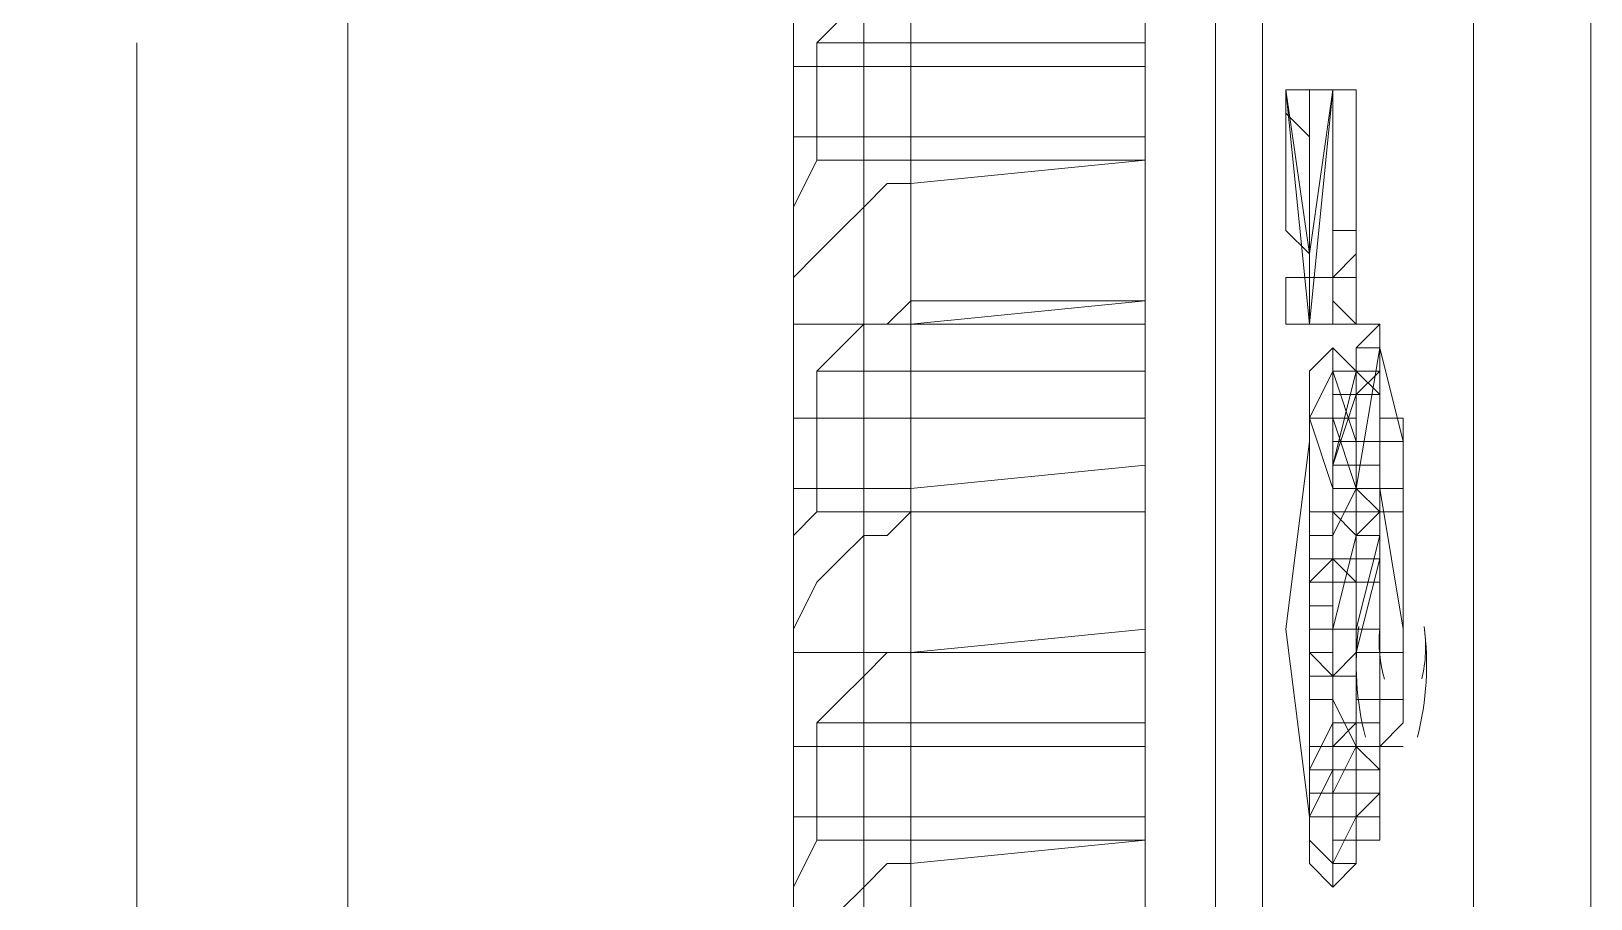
# Model space of a CAD drawing. Header units: millimetres. Extents: x -305 to 1353, y -289 to 1176.
# Drawn here: x 291.553 to 295.287, y 985.348 to 987.425 of the extents above; entities that cross this region are included whole.
import ezdxf

# ---------------------------------------------------------------- set-up
doc = ezdxf.new("R2010")
doc.units = ezdxf.units.MM
doc.header["$MEASUREMENT"] = 0
doc.layers.add('PDF_0', color=7, linetype='Continuous')

msp = doc.modelspace()

# ---------------------------------------------------------------- linework, layer by layer
at = {"layer": 'PDF_0', "lineweight": 18}
for points in [[(276.3621, 987.3973), (276.3621, 981.9501), (276.3621, 981.8939), (276.9237, 981.8939), (276.9237, 981.9501), (276.9237, 983.4102), (291.5245, 983.4102), (291.5245, 981.9501), (291.5245, 981.8939), (293.6585, 981.8939), (293.6585, 981.9501), (293.6585, 1034.6817), (293.6585, 1034.7378), (291.5245, 1034.7378), (291.5245, 1034.6817), (291.5245, 1033.1654), (276.9237, 1033.1654), (276.9237, 1034.6255), (276.9237, 1034.7378), (276.3621, 1034.7378), (276.3621, 1034.6255), (276.3621, 1029.1782)], [(294.6132, 1032.2107), (294.557, 1032.1546), (294.5009, 1031.9299), (294.5009, 1031.2561), (294.5009, 983.2417), (294.557, 982.624), (294.557, 982.3993), (294.6132, 982.3432), (295.2871, 982.3993), (295.2871, 983.6348), (295.2871, 984.5895), (295.2871, 984.7579), (295.2871, 985.0387), (295.2871, 985.151), (295.2871, 985.0387), (295.2871, 984.7579), (295.2871, 984.9826), (295.2871, 985.0387)], [(294.5009, 1031.2561), (294.3885, 1031.2561), (294.3885, 983.2417), (294.5009, 983.2417)], [(295.2871, 985.0949), (295.2871, 985.151), (295.2871, 987.7343)], [(293.6585, 987.1727), (294.2201, 987.1727), (294.2201, 986.7796), (293.6585, 986.7234)], [(294.2201, 987.1165), (293.6585, 987.1165)], [(294.8378, 985.9934), (294.8378, 986.3303), (294.7816, 986.3303), (294.8378, 986.3303), (294.8378, 986.2742), (294.7816, 986.2742), (294.7816, 986.3303), (294.8378, 986.3303), (294.8378, 986.4988), (294.8378, 986.4427), (294.7816, 986.6673), (294.7816, 986.7234), (294.7816, 986.6673), (294.7255, 986.6673), (294.7816, 986.7234), (294.7255, 986.6673), (294.7255, 986.3303), (294.7255, 986.2742), (294.7255, 986.218), (294.6693, 985.9934), (294.6693, 985.8249), (294.7255, 985.7126), (294.7816, 985.7126), (294.8378, 985.7126)], [(294.7816, 986.7234), (294.7816, 986.7234)], [(294.7816, 986.6673), (294.7816, 986.7234), (294.7816, 986.6673)], [(294.7816, 986.6673), (294.7255, 986.3303), (294.7816, 986.2742), (294.7255, 986.2742), (294.7816, 986.2742), (294.7816, 986.555), (294.7816, 986.6111), (294.7816, 986.555), (294.7816, 986.3865), (294.7816, 986.3303)], [(294.7255, 986.6111), (294.7255, 986.555), (294.7816, 986.6111)], [(294.7816, 986.555), (294.7816, 986.6111), (294.7816, 986.555)], [(293.6585, 986.3303), (294.2201, 986.3865), (294.2201, 985.9372), (293.6585, 985.9372)], [(294.7816, 986.3865), (294.7816, 986.3865)], [(294.7816, 986.3303), (294.7816, 986.3303)], [(294.2201, 986.2742), (293.6585, 986.2742)], [(294.7816, 986.1057), (294.7816, 986.2742), (294.7255, 986.218), (294.7255, 985.9934), (294.6693, 985.9934), (294.6693, 985.8249), (294.7255, 985.7126)], [(294.7255, 986.2742), (294.7255, 986.2742)], [(294.8378, 986.2742), (294.8378, 985.9372), (294.7816, 985.9372), (294.7816, 985.8249), (294.7816, 985.7126), (294.7816, 985.6003)], [(294.7255, 986.218), (294.7255, 986.218)], [(294.7255, 986.218), (294.7255, 986.218)], [(294.7816, 986.218), (294.7816, 986.218)], [(294.7816, 985.9934), (294.7816, 985.9934)], [(294.8378, 985.8249), (294.7816, 985.8249), (294.7816, 985.9372), (294.7816, 985.7688), (294.7816, 985.6003), (294.7816, 985.7126)], [(294.7816, 985.9372), (294.7816, 985.9372)], [(294.7816, 985.9372), (294.7816, 985.9372)], [(294.7255, 985.8249), (294.7816, 985.8249)], [(294.7816, 985.7688), (294.7816, 985.7688)], [(294.7816, 985.6003), (294.7816, 985.6003)], [(293.6585, 985.5441), (294.2201, 985.5441), (294.2201, 985.151), (293.6585, 985.0949)], [(294.2201, 985.488), (293.6585, 985.488)]]:
    msp.add_lwpolyline(points, dxfattribs=at)
at = {"layer": 'PDF_0', "lineweight": 0}
for points in [[(295.0063, 985.2072), (295.0063, 993.8554)], [(294.2201, 992.6761), (294.2201, 983.2417)], [(293.3777, 992.5638), (293.3777, 982.5117), (291.8053, 982.4555)], [(293.5462, 992.4515), (293.5462, 982.4555), (293.5462, 982.287), (293.5462, 982.2309), (291.8053, 982.1747), (293.6585, 982.1186)], [(292.3107, 992.283), (292.3107, 983.4663), (292.3107, 982.5678), (291.8053, 982.5117)], [(294.2201, 987.1165), (293.6585, 987.0604), (293.6023, 987.0604), (293.5462, 987.0042), (293.49, 986.9481), (293.4339, 986.8919), (293.3777, 986.8358), (293.3777, 986.7234), (293.3777, 986.8358), (293.3777, 986.9481), (293.3777, 987.0042), (293.4339, 987.1165), (293.4339, 987.3973), (293.49, 987.4535), (293.5462, 987.5096), (293.6023, 987.5658), (293.6585, 987.5658), (293.6585, 987.0604)], [(294.2201, 987.5658), (294.2201, 987.5096), (294.2201, 987.3412), (294.2201, 987.1727)], [(293.3777, 987.5096), (293.3777, 987.3412)], [(291.8053, 987.3973), (291.8053, 982.1747)], [(294.2201, 987.3973), (293.4339, 987.3973)], [(293.6585, 987.1727), (293.3777, 987.1727), (293.3777, 987.2289), (293.3777, 987.3412), (294.2201, 987.3412)], [(294.7255, 986.8358), (294.7255, 986.9481), (294.6693, 986.9481), (294.6693, 986.8358), (294.7255, 986.8919), (294.7255, 987.0042), (294.7255, 986.8358), (294.7255, 986.7234), (294.6693, 986.7234), (294.6693, 986.8358), (294.6132, 986.8358), (294.6132, 986.7234), (294.557, 987.285), (294.557, 987.2289), (294.557, 987.1165), (294.557, 987.0604), (294.557, 987.0042), (294.557, 986.9481), (294.6132, 986.8919), (294.6132, 986.7796), (294.6132, 986.7234), (294.6132, 986.7796), (294.6132, 986.8919), (294.6132, 986.9481), (294.6132, 987.0042), (294.6132, 987.0604), (294.6132, 987.1165), (294.6132, 987.2289), (294.6132, 987.285), (294.6132, 987.2289), (294.6132, 987.1727), (294.6132, 987.1165), (294.6132, 987.0604), (294.6132, 987.0042), (294.6132, 986.9481), (294.6132, 986.8919), (294.6132, 986.9481), (294.6132, 987.0042), (294.6132, 987.0604), (294.6132, 987.1165), (294.6132, 987.1727), (294.557, 987.2289), (294.557, 987.285)], [(294.557, 987.285), (294.557, 987.285)], [(294.6132, 987.285), (294.6132, 986.7234)], [(294.6132, 987.285), (294.6132, 987.285)], [(294.6132, 986.8919), (294.6132, 987.285)], [(294.6693, 987.285), (294.6132, 986.8919)], [(294.6132, 986.7234), (294.6693, 987.285)], [(294.7255, 987.285), (294.6693, 987.285), (294.6693, 987.0042), (294.6693, 986.7796), (294.6693, 986.7234), (294.7255, 986.7234), (294.7255, 986.8358), (294.7255, 987.0042), (294.7255, 986.8358), (294.7255, 986.8919), (294.7255, 987.0042), (294.7255, 986.8919), (294.7255, 987.0042), (294.7255, 986.8358), (294.7255, 986.9481), (294.7255, 987.285), (294.7255, 987.0042), (294.7255, 987.285), (294.6693, 987.285), (294.6132, 987.285), (294.6132, 986.7234), (294.6132, 986.8358), (294.6693, 986.8358), (294.6693, 986.7234), (294.7255, 986.7234), (294.7255, 986.8358), (294.7255, 986.7234), (294.7816, 986.7234)], [(294.6132, 987.285), (294.6132, 987.285)], [(294.6693, 987.285), (294.6693, 987.285)], [(294.6693, 987.285), (294.6693, 987.0042)], [(294.6693, 987.285), (294.6693, 987.285)], [(294.6693, 986.9481), (294.6693, 987.285)], [(294.6693, 987.285), (294.6693, 987.285)], [(294.7255, 987.285), (294.7255, 987.0042)], [(294.7255, 987.285), (294.7255, 987.285)], [(294.7255, 987.0042), (294.7255, 987.285)], [(294.7255, 987.285), (294.7255, 987.285)], [(294.7255, 987.285), (294.7255, 987.285)], [(293.6585, 987.1165), (293.4339, 987.1165)], [(294.6693, 987.0042), (294.6693, 986.7796), (294.7255, 986.7234)], [(294.6693, 986.7234), (294.6693, 986.7796), (294.6693, 987.0042), (294.6693, 986.7796), (294.6693, 986.7234), (294.7255, 986.7234), (294.7255, 986.8358)], [(294.6693, 987.0042), (294.6693, 987.0042)], [(294.6693, 987.0042), (294.6693, 986.7796), (294.7255, 986.7234)], [(294.7255, 987.0042), (294.7255, 986.8919)], [(294.7255, 986.8358), (294.7255, 987.0042)], [(294.7255, 987.0042), (294.7255, 987.0042)], [(294.6693, 986.8358), (294.6693, 986.9481)], [(294.6693, 986.8358), (294.6693, 986.9481)], [(294.6132, 986.8919), (294.6132, 986.8919)], [(294.7255, 986.8919), (294.6693, 986.8358)], [(294.7255, 986.8919), (294.6693, 986.8358)], [(294.7255, 986.8919), (294.7255, 986.8358)], [(294.557, 986.8358), (294.557, 986.8358)], [(294.557, 986.8358), (294.557, 986.7234)], [(294.6132, 986.8358), (294.6132, 986.8358)], [(294.7255, 986.8358), (294.6693, 986.8358)], [(293.6585, 986.3303), (293.3777, 986.3303), (293.3777, 986.4427), (293.3777, 986.4988), (293.3777, 986.7234), (294.2201, 986.7234), (294.2201, 986.7796), (293.6585, 986.7796), (293.6023, 986.7234), (293.5462, 986.7234), (293.49, 986.6673), (293.4339, 986.6111), (294.2201, 986.6111)], [(293.6585, 986.7796), (293.6585, 986.2742), (293.4339, 986.2742), (293.3777, 986.218), (293.3777, 986.1057), (293.3777, 986.0496), (293.3777, 985.9372), (294.2201, 985.9372), (294.2201, 985.7126), (294.2201, 985.5441)], [(294.2201, 986.7234), (294.2201, 986.4988), (293.3777, 986.4988)], [(293.6585, 986.7234), (293.3777, 986.7234)], [(294.557, 986.7234), (294.557, 986.7234)], [(294.6132, 986.7234), (294.6132, 986.7234)], [(294.6132, 986.7234), (294.6132, 986.7234)], [(294.6132, 986.7234), (294.6132, 986.7234)], [(294.6693, 986.7234), (294.6693, 986.7234)], [(294.7816, 986.4427), (294.7816, 986.6673), (294.7816, 986.7234), (294.7816, 986.6673)], [(294.6693, 986.6673), (294.6693, 986.6673)], [(293.4339, 986.2742), (293.4339, 986.6111)], [(294.7255, 986.6111), (294.6693, 986.3865)], [(294.6693, 986.6111), (294.6693, 986.6111)], [(294.6693, 986.1619), (294.7255, 986.1619), (294.7255, 985.9934), (294.7255, 986.0496), (294.7255, 986.1057), (294.7816, 986.1057), (294.7816, 986.1619), (294.7816, 986.218), (294.7816, 986.2742), (294.7816, 986.3303), (294.7816, 986.3865), (294.7816, 986.555), (294.7816, 986.6111), (294.7255, 986.6111)], [(294.7255, 986.6111), (294.7255, 986.6111)], [(294.7255, 986.555), (294.7255, 986.6111)], [(294.7255, 986.555), (294.7255, 986.6111)], [(294.7255, 986.6111), (294.7255, 986.6111)], [(294.7816, 986.555), (294.7255, 986.6111)], [(294.6693, 986.4988), (294.6693, 986.555)], [(294.6693, 986.3303), (294.6693, 986.4988), (294.6693, 986.555)], [(294.6693, 986.555), (294.6693, 986.555)], [(294.6693, 986.555), (294.6693, 986.555)], [(294.6693, 986.4427), (294.6693, 986.555)], [(294.7255, 986.555), (294.6693, 986.555)], [(294.7255, 986.555), (294.6693, 986.555)], [(294.7255, 986.555), (294.7255, 986.4988)], [(294.7255, 986.555), (294.7255, 986.555)], [(294.7255, 986.555), (294.7255, 986.555)], [(294.7255, 986.2742), (294.7255, 986.555)], [(294.7255, 986.555), (294.7255, 986.555)], [(294.7816, 986.555), (294.7255, 986.555)], [(294.7816, 986.555), (294.7816, 986.555)], [(294.2201, 986.4988), (294.2201, 986.3865)], [(294.7255, 985.7126), (294.7816, 985.7126), (294.7255, 985.7126), (294.6693, 985.7126), (294.6132, 985.7126), (294.6132, 985.9372), (294.6693, 985.9372), (294.6693, 986.0496), (294.6693, 986.1057), (294.6693, 986.0496), (294.6693, 986.1057), (294.6132, 986.1057), (294.6693, 986.1057), (294.7255, 986.1057), (294.7255, 986.1619), (294.7255, 986.2742), (294.7255, 986.218), (294.7255, 986.1619), (294.7255, 986.218), (294.7816, 986.218), (294.7816, 986.1619), (294.7816, 986.2742), (294.7255, 986.2742), (294.7255, 986.218), (294.7816, 986.218), (294.7816, 986.2742), (294.7816, 986.3303), (294.7255, 986.3303), (294.7255, 986.4427), (294.7816, 986.4427), (294.7816, 986.4988)], [(294.6132, 986.4988), (294.6693, 986.3303)], [(294.6693, 986.4988), (294.6132, 986.4988)], [(294.6693, 986.4988), (294.6132, 986.4988)], [(294.6132, 986.4988), (294.6693, 986.3303)], [(294.6693, 986.3303), (294.6693, 986.4988)], [(294.7255, 986.3303), (294.6693, 986.4988)], [(294.7255, 986.4988), (294.6693, 986.4988)], [(294.6693, 986.4988), (294.6693, 986.4988)], [(294.8378, 986.4988), (294.7816, 986.4988), (294.7816, 986.3303), (294.7816, 986.2742), (294.7816, 986.1619), (294.7255, 986.1619), (294.7816, 986.1619), (294.7816, 986.1057), (294.7255, 986.1057), (294.7255, 986.0496), (294.7255, 985.9934), (294.7816, 985.9934), (294.7816, 985.9372), (294.7816, 985.8249), (294.7255, 985.8249), (294.7255, 985.7688), (294.7255, 985.7126), (294.7816, 985.7126), (294.7255, 985.7126), (294.7255, 985.7688), (294.7255, 985.8249)], [(294.6693, 986.3303), (294.7255, 986.3303), (294.6693, 986.3303), (294.6693, 986.4427), (294.7255, 986.4427), (294.7255, 986.3303), (294.6693, 986.3303), (294.6693, 986.2742), (294.6132, 986.2742), (294.6132, 986.218), (294.6132, 986.2742), (294.6132, 986.1619), (294.6132, 986.2742), (294.6693, 986.2742), (294.6693, 986.1619), (294.6693, 986.218), (294.6693, 986.2742), (294.6693, 986.218), (294.6693, 986.1619), (294.6693, 986.218), (294.6693, 986.2742), (294.6132, 986.2742), (294.6132, 986.218), (294.6693, 986.218), (294.6132, 986.218), (294.6693, 986.218), (294.6132, 986.218), (294.6132, 986.1619), (294.6693, 986.1619), (294.6132, 986.1619), (294.6693, 986.1619), (294.7255, 986.1057), (294.7255, 986.1619), (294.7255, 986.1057), (294.6693, 986.1619), (294.6693, 986.218), (294.6693, 986.2742), (294.6693, 986.3303), (294.7255, 986.3303), (294.7816, 986.3303), (294.7816, 986.2742), (294.7255, 986.2742), (294.7255, 986.218), (294.7255, 986.3303), (294.6693, 986.218), (294.6693, 986.1057), (294.6693, 985.9934), (294.6693, 985.8811), (294.6693, 985.7688), (294.6693, 985.7126), (294.7255, 985.7126), (294.7255, 985.7688), (294.7816, 985.7688)], [(294.6693, 986.3865), (294.6693, 986.4427)], [(294.8378, 986.4427), (294.7816, 986.4427), (294.7816, 986.2742), (294.7255, 986.2742), (294.7255, 986.3303)], [(294.7816, 986.4427), (294.7816, 986.4427)], [(294.7816, 986.4427), (294.7816, 986.4427)], [(294.6693, 986.3865), (294.6693, 986.3865)], [(294.6693, 986.3865), (294.6693, 986.3865)], [(294.6693, 986.3865), (294.6693, 986.3865)], [(294.6693, 986.3865), (294.6693, 986.3865)], [(294.6693, 986.3865), (294.6693, 986.3865)], [(294.7255, 986.3865), (294.7255, 986.2742), (294.6693, 986.2742)], [(294.7255, 986.1619), (294.7816, 986.1619), (294.7255, 986.1619), (294.7255, 986.1057), (294.6693, 986.1057), (294.6693, 986.2742), (294.7255, 986.218), (294.7816, 986.218), (294.7816, 986.2742), (294.7816, 986.218), (294.7816, 986.3303), (294.7816, 986.2742), (294.7816, 986.218), (294.7816, 986.2742), (294.7816, 986.3303), (294.7816, 986.3865), (294.7816, 986.3303), (294.7816, 986.2742), (294.7816, 986.218)], [(294.6693, 986.3865), (294.6693, 986.3865)], [(294.6693, 986.3865), (294.6693, 986.3865)], [(294.7255, 986.3865), (294.7255, 986.3865)], [(294.7255, 986.3865), (294.7255, 986.3865)], [(294.7255, 986.3865), (294.7255, 986.3865)], [(294.7255, 986.3865), (294.7255, 986.3865)], [(294.7255, 986.3865), (294.7255, 986.3865)], [(294.7255, 986.3865), (294.7255, 986.3865)], [(294.7255, 986.3303), (294.7816, 986.3303), (294.7816, 986.2742), (294.7816, 986.3303), (294.7816, 986.218), (294.7816, 986.2742), (294.7816, 986.3303), (294.7255, 986.3303), (294.7255, 986.2742), (294.7255, 986.3303), (294.6693, 986.3303), (294.6693, 986.2742), (294.7255, 986.2742), (294.7255, 986.1619), (294.7816, 986.1619), (294.7255, 986.1619), (294.7255, 986.1057), (294.7255, 986.2742), (294.7255, 986.218)], [(294.7255, 986.3303), (294.6693, 986.3303)], [(294.7255, 986.3303), (294.6693, 986.3303)], [(294.6693, 986.3303), (294.6693, 986.2742)], [(294.6693, 986.3303), (294.6693, 986.2742)], [(294.7255, 986.3303), (294.7255, 986.3303)], [(294.7816, 986.3303), (294.7816, 986.3303)], [(294.7816, 986.3303), (294.7816, 986.3303)], [(294.8378, 985.9934), (294.7816, 986.3303)], [(294.7816, 986.3303), (294.7816, 986.3303)], [(294.7816, 986.3303), (294.7816, 986.3303)], [(294.2201, 986.2742), (293.6585, 986.2742), (293.6023, 986.218), (293.5462, 986.218), (293.49, 986.1619), (293.4339, 986.1057), (293.3777, 985.9934), (293.3777, 985.9372)], [(294.7255, 986.1619), (294.7255, 986.1057), (294.6693, 986.1057), (294.6693, 986.2742), (294.6693, 986.1619), (294.6132, 986.1619), (294.6132, 986.218), (294.6132, 986.2742), (294.6132, 986.218), (294.6132, 986.2742), (294.6693, 986.2742), (294.6132, 986.2742), (294.6693, 986.2742), (294.6693, 986.218), (294.6693, 986.2742), (294.6693, 986.218), (294.6693, 986.1619), (294.6693, 986.218), (294.6693, 986.1057), (294.6693, 985.9934), (294.6693, 985.8811), (294.6693, 985.7688), (294.6693, 985.7126), (294.7255, 985.7126), (294.7816, 985.7126), (294.7255, 985.7126), (294.7255, 985.9372), (294.7255, 985.8249), (294.7816, 985.8249), (294.7255, 985.8249), (294.7816, 985.8249), (294.7816, 985.7126), (294.8378, 985.7688), (294.8378, 985.9372), (294.8378, 985.7688), (294.7816, 985.7126), (294.7816, 985.6565), (294.7816, 985.7126), (294.7816, 985.6003), (294.7816, 985.488), (294.7255, 985.488), (294.6693, 985.488), (294.7255, 985.488), (294.7255, 985.4318), (294.7255, 985.5441), (294.7255, 985.4318), (294.6693, 985.4318), (294.6693, 985.488), (294.6693, 985.4318), (294.7255, 985.4318), (294.6693, 985.4318), (294.7255, 985.4318), (294.7255, 985.488), (294.7255, 985.5441), (294.7255, 985.6003), (294.7255, 985.6565), (294.6693, 985.6565), (294.6693, 985.5441), (294.6693, 985.6003), (294.6693, 985.6565), (294.6693, 985.7688), (294.6693, 985.7126), (294.6693, 985.6565), (294.6693, 985.5441), (294.6693, 985.6565), (294.6693, 985.7126), (294.7255, 985.7688), (294.7255, 985.8249), (294.7255, 985.8811), (294.7255, 985.9372), (294.7255, 985.9934), (294.7255, 986.0496), (294.7255, 985.9934), (294.6693, 985.9934), (294.6132, 985.9934), (294.6132, 986.0496), (294.6132, 985.9934)], [(294.6132, 986.2742), (294.6132, 986.2742)], [(294.6132, 986.2742), (294.6132, 986.2742)], [(294.6132, 986.2742), (294.6132, 986.2742)], [(294.6693, 986.2742), (294.6693, 986.2742)], [(294.6693, 986.2742), (294.6693, 986.2742)], [(294.7255, 986.2742), (294.7255, 986.218)], [(294.7255, 986.218), (294.7255, 986.1619), (294.7255, 986.218), (294.7255, 986.2742), (294.7816, 986.2742), (294.7255, 986.2742)], [(294.7816, 985.9372), (294.7816, 986.2742)], [(294.7816, 986.2742), (294.7816, 986.218)], [(294.7816, 986.2742), (294.7816, 986.2742)], [(294.6132, 986.218), (294.6132, 986.218)], [(294.6132, 986.218), (294.6132, 986.1619)], [(294.6132, 986.1619), (294.6132, 986.218)], [(294.6132, 986.1619), (294.6132, 986.218)], [(294.6132, 986.218), (294.6132, 986.1619)], [(294.7255, 985.9934), (294.7816, 986.218)], [(294.7255, 985.9934), (294.7816, 986.218)], [(294.7816, 986.218), (294.7255, 986.218)], [(294.7816, 986.218), (294.7255, 986.218)], [(294.7816, 986.218), (294.7816, 986.218)], [(294.7816, 986.218), (294.7816, 986.218)], [(294.6132, 986.1619), (294.6132, 986.1619)], [(294.6132, 986.1619), (294.6132, 986.1619)], [(294.6132, 986.1619), (294.6132, 986.1619)], [(294.6693, 986.1619), (294.6693, 986.1619)], [(294.7255, 986.1057), (294.7255, 986.1619)], [(294.6132, 986.1057), (294.6132, 986.1057)], [(294.6132, 986.1057), (294.6132, 986.0496)], [(294.6132, 986.1057), (294.6132, 986.0496)], [(294.6693, 986.1057), (294.6132, 986.1057)], [(294.6132, 986.1057), (294.6132, 986.0496)], [(294.6693, 986.1057), (294.6693, 986.0496)], [(294.6693, 986.0496), (294.6693, 986.1057)], [(294.6693, 986.1057), (294.6693, 986.1057)], [(294.7255, 986.1057), (294.7255, 986.1057)], [(294.7255, 986.1057), (294.7255, 986.1057)], [(294.7255, 986.1057), (294.7255, 986.1057)], [(294.6132, 985.9372), (294.6132, 986.0496)], [(294.6132, 985.9934), (294.6132, 986.0496)], [(294.6132, 986.0496), (294.6132, 986.0496)], [(294.7255, 985.9934), (294.7255, 986.0496), (294.7255, 985.9372), (294.6693, 985.8811), (294.6693, 985.8249), (294.6132, 985.8249), (294.6132, 985.8811)], [(294.7816, 985.6003), (294.7816, 985.6565), (294.7255, 985.6565), (294.7255, 985.7126), (294.7255, 985.6565), (294.7255, 985.7126), (294.7255, 985.6565), (294.7255, 985.6003), (294.7816, 985.6003), (294.7255, 985.5441), (294.7255, 985.4318), (294.7255, 985.488), (294.6693, 985.488), (294.7255, 985.488), (294.6693, 985.488), (294.6693, 985.4318), (294.6693, 985.5441), (294.6693, 985.4318), (294.6693, 985.5441), (294.7255, 985.5441), (294.6693, 985.5441), (294.7255, 985.5441), (294.7816, 985.5441), (294.7816, 985.488), (294.7816, 985.5441), (294.7255, 985.5441), (294.7816, 985.5441), (294.7816, 985.6003), (294.7255, 985.6003), (294.6693, 985.6003), (294.7255, 985.7126), (294.7255, 985.7688), (294.6693, 985.7688), (294.6693, 985.6565), (294.6693, 985.6003), (294.6693, 985.488), (294.6693, 985.6565), (294.6132, 985.6565), (294.6693, 985.7688), (294.7255, 985.7688), (294.7255, 985.8249), (294.7255, 985.8811), (294.6693, 985.8811), (294.7255, 985.9372), (294.7255, 986.0496)], [(294.6132, 985.9372), (294.6132, 986.0496)], [(294.6132, 986.0496), (294.6132, 985.9372)], [(294.6693, 986.0496), (294.6132, 986.0496)], [(294.6693, 986.0496), (294.6132, 986.0496)], [(294.6132, 986.0496), (294.6132, 986.0496)], [(294.6693, 986.0496), (294.6132, 986.0496)], [(294.6132, 986.0496), (294.6132, 986.0496)], [(294.6693, 986.0496), (294.6693, 985.9934)], [(294.6693, 985.9934), (294.6693, 986.0496)], [(294.6693, 985.9372), (294.6693, 986.0496)], [(294.6693, 986.0496), (294.6693, 985.9372)], [(294.6693, 985.9372), (294.6693, 986.0496)], [(294.6693, 986.0496), (294.6693, 986.0496)], [(294.6693, 986.0496), (294.6693, 986.0496)], [(294.7255, 986.0496), (294.7255, 986.0496)], [(293.3777, 985.7126), (293.3777, 985.9372), (293.6585, 985.9372), (294.2201, 985.9934)], [(294.6693, 985.6565), (294.7255, 985.6565), (294.6693, 985.6565), (294.7255, 985.6565), (294.6693, 985.6565), (294.7255, 985.6565), (294.7255, 985.6003), (294.7255, 985.5441), (294.7816, 985.5441), (294.7255, 985.5441), (294.7255, 985.4318), (294.6693, 985.4318), (294.6693, 985.5441), (294.6132, 985.5441), (294.6693, 985.6565), (294.6693, 985.7126), (294.6693, 985.7688), (294.6132, 985.6565), (294.6132, 985.5441), (294.6132, 985.6565), (294.6693, 985.6565), (294.6693, 985.5441), (294.6693, 985.6565), (294.6693, 985.488), (294.6693, 985.6003), (294.7255, 985.6003), (294.7255, 985.7126), (294.7255, 985.8249), (294.7255, 985.8811), (294.7255, 985.8249), (294.7255, 985.9372), (294.7255, 985.9934), (294.7255, 985.9372), (294.7816, 985.9372), (294.7816, 985.9934), (294.7255, 985.9934), (294.7255, 985.9372), (294.7255, 985.7688), (294.6693, 985.7126), (294.6693, 985.6565), (294.6132, 985.5441), (294.6693, 985.5441), (294.6693, 985.6003), (294.6132, 985.6003), (294.6693, 985.6003), (294.6693, 985.6565), (294.6693, 985.6003), (294.6693, 985.6565), (294.6693, 985.5441), (294.6693, 985.6003), (294.6693, 985.5441), (294.6693, 985.6003), (294.7255, 985.6003), (294.7255, 985.488), (294.7255, 985.4318), (294.7255, 985.488), (294.7816, 985.488), (294.7255, 985.488), (294.6693, 985.488), (294.7255, 985.488), (294.6693, 985.488), (294.7255, 985.488)], [(294.6132, 985.9934), (294.6132, 985.9372)], [(294.6132, 985.9372), (294.6132, 985.9934)], [(294.6693, 985.9934), (294.6132, 985.9934)], [(294.6132, 985.9934), (294.6132, 985.9372)], [(294.6132, 985.9372), (294.6132, 985.9934)], [(294.6693, 985.9372), (294.6693, 985.9934)], [(294.6693, 985.9934), (294.6693, 985.8811)], [(294.7255, 985.9934), (294.7255, 985.9934)], [(294.7255, 985.9934), (294.7255, 985.9934)], [(294.7255, 985.9934), (294.7255, 985.9934)], [(294.7816, 985.9934), (294.7816, 985.9934)], [(294.7816, 985.9934), (294.7816, 985.9372)], [(294.8378, 985.9934), (294.8378, 985.9934)], [(293.49, 985.3195), (293.5462, 985.3757), (293.6023, 985.4318), (293.6585, 985.4318), (293.6585, 985.9372), (293.6023, 985.9372), (293.5462, 985.8811), (293.49, 985.8249), (293.4339, 985.7688), (293.4339, 985.488), (293.3777, 985.3757), (293.3777, 985.3195)], [(294.2201, 985.9372), (294.2201, 985.9372)], [(294.6693, 985.9372), (294.6132, 985.9372)], [(294.6132, 985.9372), (294.6693, 985.9372), (294.6693, 985.7126), (294.6132, 985.7126)], [(294.6693, 985.8249), (294.6693, 985.8811), (294.6693, 985.9372)], [(294.7255, 985.9372), (294.7255, 985.9372)], [(294.7816, 985.9372), (294.7255, 985.9372)], [(294.7255, 985.9372), (294.7255, 985.9372)], [(294.7255, 985.9372), (294.7255, 985.9372)], [(294.7255, 985.9372), (294.7255, 985.9372)], [(294.7255, 985.9372), (294.7255, 985.9372)], [(294.7255, 985.9372), (294.7255, 985.9372)], [(294.7816, 985.9372), (294.7816, 985.9372)], [(294.7816, 985.9372), (294.7816, 985.9372)], [(294.7816, 985.9372), (294.7816, 985.9372)], [(294.6693, 985.8811), (294.6693, 985.8249)], [(294.7255, 985.8811), (294.7255, 985.7688)], [(294.7255, 985.8249), (294.7255, 985.8811)], [(294.7255, 985.8811), (294.7255, 985.8811)], [(294.6693, 985.8249), (294.6693, 985.8249)], [(294.7255, 985.8249), (294.7255, 985.7126)], [(294.7255, 985.8249), (294.7255, 985.8249)], [(294.7255, 985.7126), (294.7255, 985.8249)], [(294.7255, 985.8249), (294.7255, 985.7126)], [(294.7255, 985.8249), (294.7255, 985.8249)], [(294.7255, 985.7126), (294.7255, 985.8249)], [(294.7816, 985.8249), (294.7255, 985.8249)], [(294.7816, 985.8249), (294.7816, 985.7126)], [(294.7816, 985.7688), (294.7816, 985.8249)], [(294.7816, 985.8249), (294.7816, 985.8249)], [(294.7816, 985.8249), (294.7816, 985.7126)], [(294.7816, 985.8249), (294.7816, 985.8249)], [(294.7816, 985.8249), (294.7816, 985.8249)], [(294.7816, 985.8249), (294.7816, 985.8249)], [(294.7816, 985.7126), (294.7816, 985.8249)], [(294.7816, 985.7126), (294.7816, 985.8249)], [(294.7816, 985.8249), (294.7816, 985.8249)], [(294.2201, 985.7688), (293.4339, 985.7688)], [(294.6693, 985.7688), (294.6693, 985.7688)], [(294.6693, 985.7688), (294.6693, 985.7688)], [(294.7255, 985.7688), (294.7255, 985.6003)], [(294.7816, 985.7126), (294.7816, 985.7688)], [(294.7816, 985.6003), (294.7816, 985.7688)], [(294.7816, 985.7126), (294.7816, 985.7688)], [(294.7816, 985.7688), (294.7816, 985.7688)], [(294.2201, 985.7126), (293.3777, 985.7126), (293.3777, 985.6003), (293.3777, 985.5441), (293.6585, 985.5441)], [(294.6132, 985.7126), (294.6132, 985.7126)], [(294.6693, 985.7126), (294.6693, 985.7126)], [(294.6693, 985.7126), (294.6693, 985.7126)], [(294.7255, 985.7126), (294.6693, 985.6003)], [(294.7255, 985.7126), (294.7255, 985.7126)], [(294.7816, 985.6565), (294.7255, 985.7126)], [(294.7255, 985.7126), (294.7816, 985.7126)], [(294.7255, 985.7126), (294.7255, 985.7126)], [(294.7816, 985.7126), (294.7255, 985.7126)], [(294.7255, 985.7126), (294.7816, 985.7126)], [(294.7255, 985.7126), (294.7255, 985.7126)], [(294.7255, 985.7126), (294.7255, 985.7126)], [(294.7255, 985.7126), (294.7255, 985.6565)], [(294.7255, 985.7126), (294.7255, 985.7126)], [(294.7255, 985.7126), (294.7255, 985.6565)], [(294.7255, 985.6565), (294.7255, 985.7126)], [(294.7255, 985.7126), (294.7255, 985.7126)], [(294.7816, 985.7126), (294.7816, 985.7126)], [(294.7816, 985.7126), (294.7816, 985.7126)], [(294.7816, 985.7126), (294.7816, 985.6565)], [(294.7816, 985.6565), (294.7816, 985.7126)], [(294.7816, 985.7126), (294.7816, 985.7126)], [(294.7816, 985.7126), (294.7816, 985.7126)], [(294.7816, 985.7126), (294.7816, 985.7126)], [(294.7816, 985.7126), (294.7816, 985.6565)], [(294.7816, 985.7126), (294.7816, 985.7126)], [(294.6132, 985.6565), (294.6132, 985.6565)], [(294.6132, 985.6565), (294.6132, 985.6565)], [(294.6132, 985.6565), (294.6132, 985.6565)], [(294.6132, 985.6565), (294.6132, 985.6565)], [(294.6132, 985.6565), (294.6132, 985.6565)], [(294.6693, 985.6565), (294.6132, 985.6565)], [(294.6693, 985.6565), (294.6693, 985.6565)], [(294.6693, 985.6565), (294.6693, 985.6565)], [(294.6693, 985.6565), (294.6693, 985.6565)], [(294.6693, 985.6565), (294.6693, 985.6565)], [(294.6693, 985.6565), (294.6693, 985.6565)], [(294.6693, 985.6565), (294.6693, 985.6565)], [(294.6693, 985.6565), (294.6693, 985.6565)], [(294.6693, 985.6565), (294.6693, 985.6565)], [(294.6693, 985.6565), (294.6693, 985.6565)], [(294.6693, 985.5441), (294.6693, 985.6003), (294.6693, 985.6565)], [(294.7255, 985.6565), (294.7255, 985.6565)], [(294.7255, 985.6565), (294.7255, 985.6565)], [(294.7255, 985.5441), (294.7255, 985.6003), (294.7255, 985.6565)], [(294.7255, 985.6565), (294.7255, 985.6003), (294.7255, 985.5441)], [(294.7255, 985.6565), (294.7255, 985.6565)], [(294.7816, 985.6565), (294.7255, 985.6565)], [(294.7255, 985.6565), (294.7816, 985.6565)], [(294.7816, 985.6565), (294.7255, 985.6565)], [(294.7255, 985.6565), (294.7255, 985.6565)], [(294.7816, 985.6565), (294.7816, 985.6003)], [(294.7816, 985.6565), (294.7816, 985.6003)], [(294.6132, 985.6003), (294.6132, 985.6003)], [(294.6693, 985.6003), (294.7255, 985.6003)], [(294.6693, 985.5441), (294.6693, 985.6003)], [(294.6693, 985.488), (294.6693, 985.6003)], [(294.7255, 985.6003), (294.6693, 985.6003)], [(294.6693, 985.6003), (294.7255, 985.6003)], [(294.7255, 985.5441), (294.7255, 985.6003)], [(294.7255, 985.6003), (294.7255, 985.5441)], [(294.7255, 985.6003), (294.7255, 985.6003)], [(294.7255, 985.488), (294.7255, 985.6003)], [(294.7255, 985.6003), (294.7255, 985.5441)], [(294.7816, 985.6003), (294.7255, 985.6003)], [(294.7255, 985.6003), (294.7255, 985.5441)], [(294.7816, 985.6003), (294.7255, 985.6003)], [(294.7816, 985.5441), (294.7816, 985.6003), (294.7255, 985.6003), (294.7255, 985.5441)], [(294.7255, 985.488), (294.7255, 985.5441), (294.7255, 985.6003)], [(294.7816, 985.6003), (294.7255, 985.6003)], [(294.7255, 985.6003), (294.7816, 985.6003)], [(294.7255, 985.6003), (294.7816, 985.6003)], [(294.7816, 985.6003), (294.7816, 985.6003)], [(294.7816, 985.6003), (294.7816, 985.6003)], [(294.6132, 985.5441), (294.6132, 985.5441)], [(294.6132, 985.5441), (294.6132, 985.5441)], [(294.6132, 985.5441), (294.6693, 985.5441)], [(294.6132, 985.5441), (294.6693, 985.5441)], [(294.6693, 985.5441), (294.6693, 985.5441)], [(294.7255, 985.5441), (294.6693, 985.5441)], [(294.7255, 985.5441), (294.6693, 985.5441)], [(294.6693, 985.5441), (294.6693, 985.5441)], [(294.6693, 985.5441), (294.6693, 985.5441)], [(294.6693, 985.5441), (294.6693, 985.5441)], [(294.6693, 985.5441), (294.6693, 985.5441)], [(294.7255, 985.5441), (294.6693, 985.5441)], [(294.7255, 985.5441), (294.7255, 985.5441)], [(294.7255, 985.5441), (294.7255, 985.5441)], [(294.7255, 985.5441), (294.7255, 985.488)], [(294.7255, 985.5441), (294.7255, 985.5441)], [(294.7255, 985.5441), (294.7255, 985.5441)], [(294.7816, 985.5441), (294.7816, 985.5441)], [(294.7816, 985.5441), (294.7816, 985.5441)], [(294.7816, 985.5441), (294.7816, 985.5441)], [(293.6585, 985.488), (293.4339, 985.488)], [(294.6693, 985.488), (294.6693, 985.488)], [(294.7255, 985.4318), (294.6693, 985.4318), (294.6693, 985.488)], [(294.6693, 985.488), (294.6693, 985.488)], [(294.6693, 985.488), (294.6693, 985.488)], [(294.7255, 985.488), (294.6693, 985.488)], [(294.6693, 985.488), (294.6693, 985.488)], [(294.7255, 985.488), (294.7255, 985.488)], [(294.7255, 985.488), (294.7255, 985.488)], [(294.7255, 985.488), (294.7255, 985.488)], [(294.7255, 985.488), (294.7255, 985.488)], [(294.7816, 985.488), (294.7816, 985.488)], [(294.6693, 985.4318), (294.6693, 985.4318)], [(294.6693, 985.4318), (294.6693, 985.4318)], [(294.7255, 985.4318), (294.7255, 985.4318)], [(294.6693, 985.3757), (294.6693, 985.3757)]]:
    msp.add_lwpolyline(points, dxfattribs=at)
for points in [[(294.6132, 987.285), (294.557, 987.285), (294.6132, 986.8919)], [(294.6132, 986.8358), (294.557, 986.8358), (294.557, 986.7234), (294.6132, 986.7234)], [(294.6132, 986.7234), (294.6693, 986.7234)], [(294.557, 985.9934), (294.6132, 985.5441), (294.6132, 985.4318), (294.6693, 985.3757), (294.6693, 985.4318), (294.7255, 985.5441), (294.7255, 985.9934), (294.7255, 986.4427), (294.6693, 986.6111), (294.6693, 986.6673), (294.6132, 986.6111), (294.6132, 986.4427)], [(294.557, 985.9934), (294.6132, 985.5441), (294.6132, 985.4318), (294.6693, 985.3757), (294.6693, 985.4318), (294.7255, 985.5441), (294.7255, 985.9934), (294.7255, 986.4427), (294.6693, 986.6111), (294.6693, 986.6673), (294.6132, 986.6111), (294.6132, 986.4427)], [(294.6132, 986.3865), (294.6132, 986.4988), (294.6693, 986.6111), (294.6693, 986.6673), (294.7255, 986.6111), (294.7255, 986.555), (294.7255, 986.4427), (294.7255, 986.3303), (294.7255, 986.218), (294.7255, 986.0496), (294.7255, 985.8811), (294.7255, 985.7688), (294.7255, 985.6565), (294.7255, 985.5441), (294.7255, 985.4318), (294.6693, 985.3757), (294.6693, 985.4318), (294.6132, 985.488), (294.6132, 985.5441), (294.6132, 985.7126), (294.6132, 985.8249), (294.6132, 985.9934), (294.6132, 986.1057), (294.6132, 986.2742)], [(294.6132, 986.3865), (294.6132, 986.4988), (294.6693, 986.6111), (294.6693, 986.6673), (294.7255, 986.6111), (294.7255, 986.555), (294.7255, 986.4427), (294.7255, 986.3303), (294.7255, 986.218), (294.7255, 986.0496), (294.7255, 985.8811), (294.7255, 985.7688), (294.7255, 985.6565), (294.7255, 985.5441), (294.7255, 985.4318), (294.6693, 985.3757), (294.6693, 985.4318), (294.6132, 985.488), (294.6132, 985.5441), (294.6132, 985.7126), (294.6132, 985.8249), (294.6132, 985.9934), (294.6132, 986.1057), (294.6132, 986.2742)], [(294.6693, 986.3865), (294.6693, 986.6111), (294.7255, 986.6111), (294.6693, 986.6111), (294.7255, 986.6111), (294.7255, 986.555), (294.7255, 986.4988), (294.7255, 986.4427), (294.7255, 986.3865), (294.6693, 986.3865), (294.7255, 986.3865), (294.6693, 986.3865), (294.7255, 986.3865), (294.7255, 986.4988), (294.7255, 986.3303), (294.6693, 986.4988), (294.6693, 986.3865), (294.6693, 986.4427), (294.6693, 986.555), (294.6693, 986.4988), (294.7255, 986.4988), (294.7255, 986.555), (294.6693, 986.555), (294.6693, 986.4988), (294.6693, 986.3865), (294.7255, 986.555), (294.7255, 986.4988), (294.7255, 986.4427), (294.7255, 986.3865), (294.6693, 986.3865), (294.7255, 986.3865)], [(294.7255, 986.6111), (294.7255, 986.555), (294.7255, 986.4988), (294.7255, 986.4427), (294.7255, 986.3865), (294.7255, 986.4427), (294.7255, 986.4988), (294.7255, 986.555)], [(294.6693, 986.555), (294.6693, 986.4427), (294.6693, 986.555), (294.7255, 986.555), (294.7255, 986.4988), (294.7255, 986.555)], [(294.6693, 986.4427), (294.6693, 986.3303), (294.7255, 986.3303), (294.7255, 986.4988), (294.7255, 986.3865), (294.6693, 986.3865), (294.7255, 986.3865), (294.7255, 986.2742), (294.7816, 986.2742), (294.7816, 986.3865), (294.7255, 986.3865), (294.7255, 986.4427)], [(294.7255, 986.2742), (294.7255, 986.3303), (294.7816, 986.3303), (294.7816, 986.4427), (294.7255, 986.4427)], [(294.6693, 986.3303), (294.6693, 986.2742), (294.6693, 986.218), (294.6693, 986.1619), (294.6132, 986.1057), (294.6132, 986.0496), (294.6132, 985.9934), (294.6132, 985.9372), (294.6693, 985.8811), (294.6693, 985.8249), (294.6693, 985.7688), (294.6693, 985.7126), (294.7255, 985.7688), (294.7255, 985.8249), (294.7255, 985.8811), (294.7255, 985.9372), (294.7255, 985.9934), (294.7255, 986.0496), (294.7255, 986.1057), (294.7255, 986.1619), (294.7255, 986.218), (294.7255, 986.2742), (294.6693, 986.2742)], [(294.6132, 986.1619), (294.6693, 986.1619)], [(294.6132, 986.1057), (294.6693, 986.1057), (294.6693, 986.0496), (294.6132, 986.0496)], [(294.6132, 986.0496), (294.6132, 985.9934), (294.6132, 986.0496), (294.6693, 986.0496), (294.6693, 985.9934), (294.6693, 986.0496), (294.6132, 986.0496), (294.6132, 986.1057), (294.6132, 986.0496), (294.6132, 985.9934), (294.6132, 986.0496), (294.6132, 986.1057), (294.6132, 986.0496), (294.6132, 986.1057), (294.6132, 986.0496), (294.6132, 986.1057)], [(294.6693, 986.1057), (294.6693, 986.0496)], [(294.6132, 985.9934), (294.6693, 985.9934), (294.6693, 986.0496), (294.6132, 986.0496)], [(294.6132, 985.9372), (294.6132, 986.0496), (294.6693, 986.0496), (294.6693, 985.9934), (294.6693, 985.9372), (294.6693, 985.8811), (294.6693, 985.8249), (294.6132, 985.8249)], [(294.7255, 985.9372), (294.7816, 985.9372)], [(294.7816, 985.9372), (294.7816, 985.8249)], [(294.6132, 985.8811), (294.6132, 985.7126), (294.6693, 985.7126), (294.6693, 985.8811)], [(294.7255, 985.7126), (294.7816, 985.7126)], [(294.7816, 985.6003), (294.7816, 985.5441), (294.7816, 985.6003), (294.7816, 985.488), (294.7816, 985.5441), (294.7255, 985.5441), (294.7816, 985.6003), (294.7255, 985.6003), (294.7255, 985.7126), (294.7255, 985.6565), (294.7816, 985.6565)], [(294.6132, 985.6565), (294.6132, 985.6003)], [(294.6132, 985.6003), (294.6132, 985.6565)], [(294.7255, 985.6565), (294.7255, 985.488), (294.7255, 985.4318), (294.7255, 985.488)], [(294.7255, 985.6003), (294.7255, 985.5441), (294.7255, 985.488)], [(294.2201, 985.488), (293.6585, 985.4318)]]:
    msp.add_lwpolyline(points, close=True, dxfattribs=at)
at = {"layer": 'PDF_0', "lineweight": 18}
for points in [[(294.7255, 986.1057), (294.7816, 986.1057), (294.7816, 986.1619), (294.7255, 985.9372), (294.7255, 985.9934), (294.7816, 985.9934), (294.7816, 986.218), (294.7816, 986.2742), (294.7816, 986.218), (294.7816, 985.9934, 0.095585), (294.7933, 985.8736)], [(294.872, 985.7351, 0.095397), (294.888, 986, -0.095348), (294.8824, 985.8743)]]:
    msp.add_lwpolyline(points, format="xyb", dxfattribs=at)
msp.add_lwpolyline([(294.8378, 985.9372), (294.8378, 985.9934)], close=True, dxfattribs=at)
msp.add_arc((295.4275, 985.9091), 0.7021, 172.596, 194.3903, dxfattribs=at)

doc.saveas('drawing.dxf')
